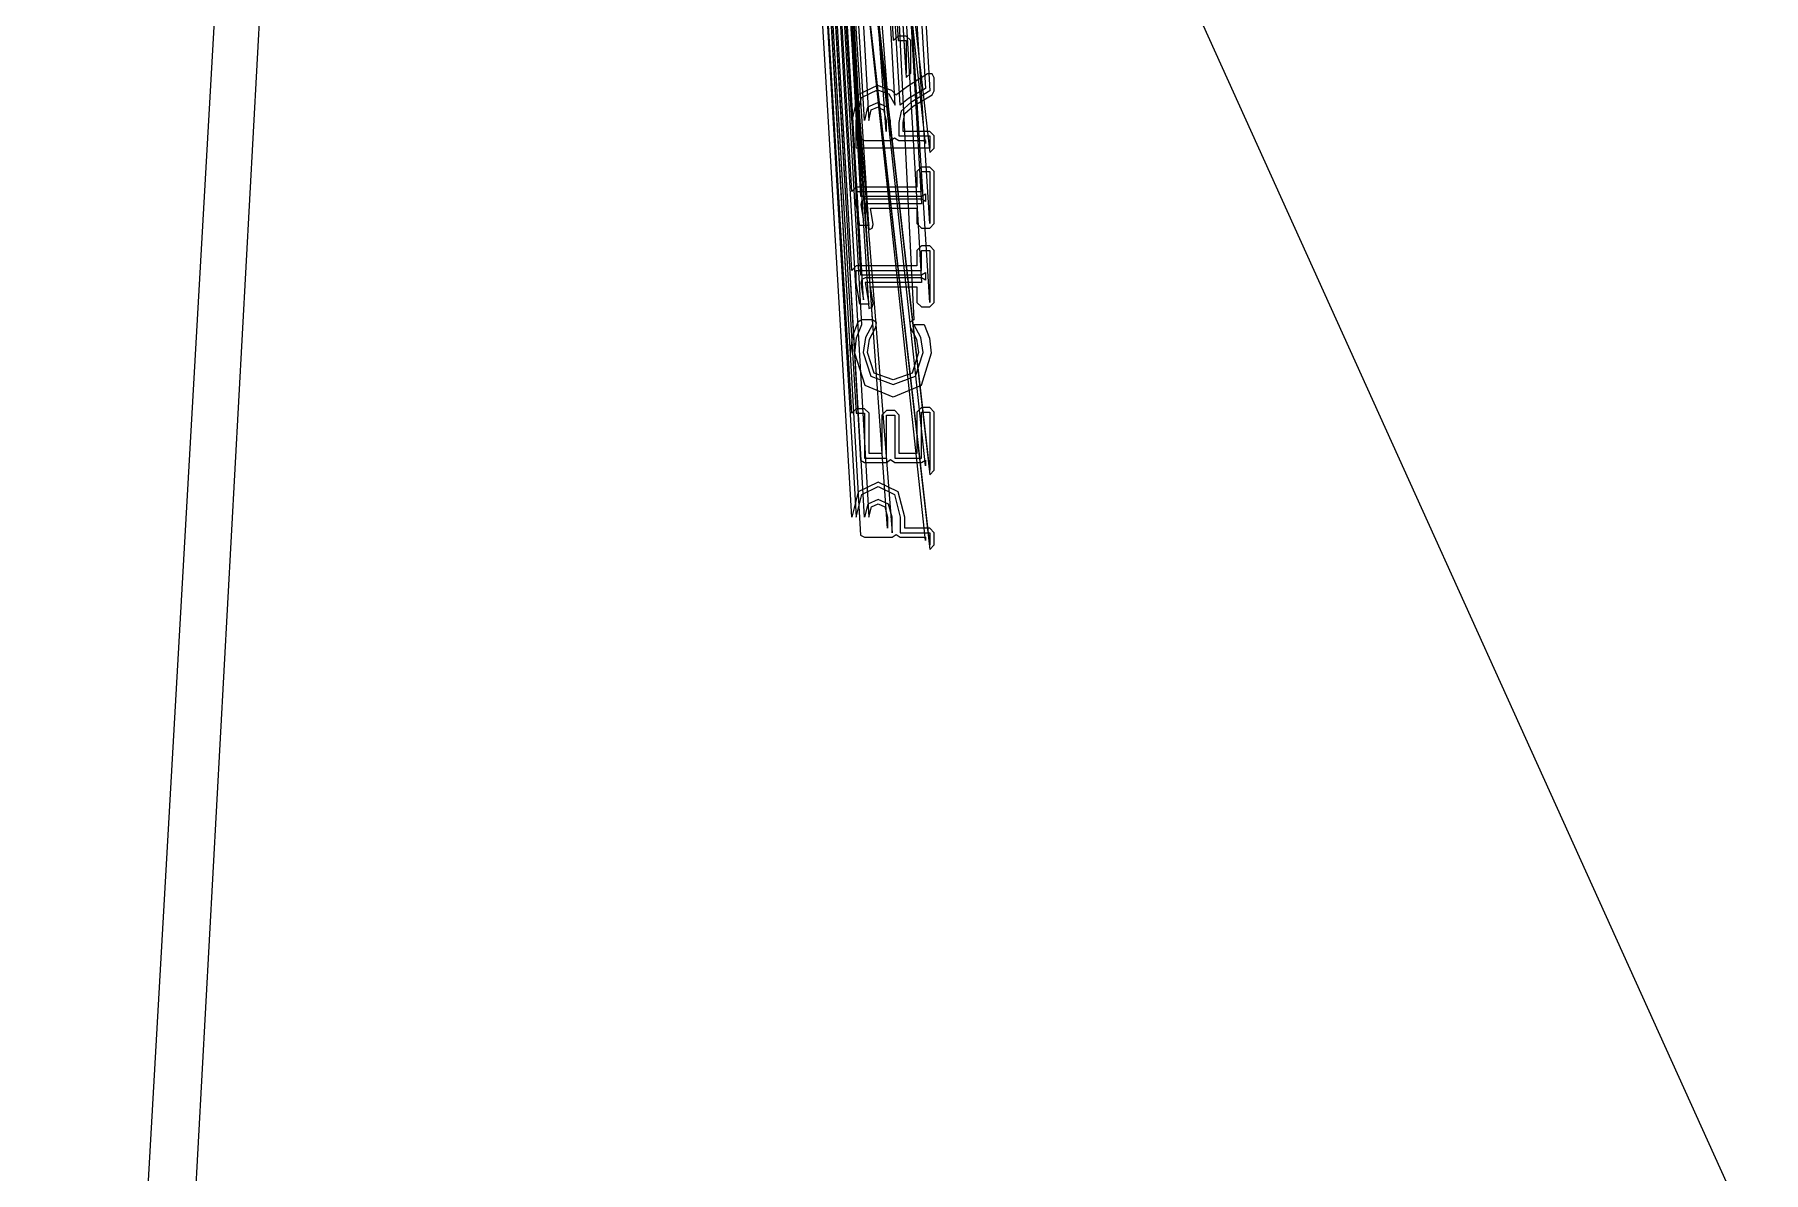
# Model space of a CAD drawing. Extents: x 0 to 334, y -361 to 120.
# Drawn here: x 9.78 to 38.75, y -22.7 to -3.63 of the extents above; entities that cross this region are included whole.
import ezdxf

# ---------------------------------------------------------------- set-up
doc = ezdxf.new("R2010")
doc.units = 0

msp = doc.modelspace()

# ---------------------------------------------------------------- linework, layer by layer
at = {"layer": 'Layer 1'}
for p, q in [((19.27, 18.8522), (67.59, -88.0049)), ((24.1767, -3.72656), (22.927697, 17.550975)), ((23.002697, 17.550975), (24.2517, -3.72656)), ((24.3873, -4.27264), (23.002697, 17.550975)), ((23.002697, 17.475975), (24.3873, -4.34764)), ((23.534344, 17.473978), (24.7833, -4.5695)), ((23.459344, 17.339727), (24.7083, -4.52743)), ((24.20457, -4.810627), (22.955568, 17.012995)), ((24.284933, -4.807946), (23.035977, 17.015673)), ((22.51215, 16.575341), (23.7611, -5.06594)), ((24.0493, -5.24828), (22.51215, 16.575341)), ((23.473854, -5.065936), (22.224898, 16.295685)), ((22.374898, 16.370685), (23.6239, -5.3651)), ((24.7083, -5.45294), (22.374898, 16.370685)), ((22.43715, 16.500341), (24.1243, -5.32328)), ((23.686084, -5.06594), (22.43715, 16.500341)), ((22.299898, 16.220685), (24.7833, -5.60294)), ((23.4739, -6.25741), (22.224898, 15.361561)), ((22.374898, 15.367692), (23.6239, -6.3324)), ((23.672, -6.74876), (22.374898, 15.367692)), ((13.855, 15.2522), (9.78, -56.1799)), ((22.359429, 14.924867), (23.7605, -6.89876)), ((23.393788, 15.029248), (24.6427, -6.46004)), ((24.7833, -6.79438), (23.393788, 15.029248)), ((23.4739, -7.57754), (22.224898, 14.041427)), ((22.374898, 14.047558), (23.6239, -7.65254)), ((23.672, -8.06889), (22.374898, 14.047558)), ((23.393788, 13.709114), (24.6427, -7.78017)), ((24.7833, -8.11451), (23.393788, 13.709114)), ((22.359429, 13.604732), (23.7605, -8.21889)), ((22.394987, 13.339314), (23.8201, -8.48431)), ((23.643923, -8.48431), (22.394987, 13.339314)), ((23.439264, 13.414314), (24.5138, -8.40931)), ((23.451491, -8.965557), (22.202578, 12.858067)), ((23.4739, -9.97161), (22.224903, 10.895594)), ((22.299903, 10.895594), (23.5489, -9.97161)), ((24.7833, -10.928), (22.299903, 10.895594)), ((22.299903, 10.820594), (24.7833, -11.003)), ((22.374903, 10.970594), (23.6239, -10.7598)), ((24.7083, -10.853), (22.374903, 10.970594)), ((22.512155, 9.92401), (23.7611, -11.7173)), ((24.075, -11.8996), (22.512155, 9.92401)), ((23.473848, -11.7173), (22.224903, 9.644354)), ((22.299903, 9.644354), (23.5489, -11.7173)), ((24.7833, -12.1793), (22.299903, 9.644354)), ((22.299903, 9.569354), (24.7833, -12.2543)), ((22.374903, 9.719354), (23.6239, -12.0164)), ((24.7083, -12.1043), (22.374903, 9.719354)), ((22.437155, 9.84901), (24.15, -11.9746)), ((23.686152, -11.7173), (22.437155, 9.84901)), ((13.855, 2.2522), (9.78, -72.5299)), ((24.2517, -3.65156), (24.1767, -3.72656)), ((24.3873, -3.65156), (24.2517, -3.65156)), ((24.2517, -3.72656), (24.3873, -3.72656)), ((24.4623, -3.72656), (24.3873, -3.65156)), ((24.3873, -3.72656), (24.3873, -4.27264)), ((24.4623, -4.27264), (24.4623, -3.72656)), ((24.3873, -4.34764), (24.4623, -4.27264)), ((24.743979, -4.285774), (24.406919, -4.493294)), ((24.819874, -4.284171), (24.743979, -4.285774)), ((24.8583, -4.34964), (24.819874, -4.284171)), ((23.904387, -4.476256), (23.57568, -4.636192)), ((23.63737, -4.678917), (23.904433, -4.55126)), ((24.146863, -4.561342), (23.904387, -4.476256)), ((23.904433, -4.55126), (24.09791, -4.618128)), ((24.09791, -4.618128), (24.20457, -4.810627)), ((24.216829, -4.643163), (24.146863, -4.561342)), ((24.228017, -4.631155), (24.216829, -4.643163)), ((24.406919, -4.493294), (24.228017, -4.631155)), ((24.7083, -4.52743), (24.427657, -4.698925)), ((24.7833, -4.5695), (24.466627, -4.763012)), ((24.505759, -4.827008), (24.822432, -4.633496)), ((24.822432, -4.633496), (24.858325, -4.569499)), ((24.858325, -4.569499), (24.8583, -4.34964)), ((23.57568, -4.636192), (23.473854, -5.065936)), ((23.5489, -5.06594), (23.63737, -4.678917)), ((23.741481, -4.843048), (23.686084, -5.06594)), ((23.904365, -4.767061), (23.741481, -4.843048)), ((23.7611, -5.06594), (23.801817, -4.887618)), ((23.801817, -4.887618), (23.802415, -4.886797)), ((23.802415, -4.886797), (23.904381, -4.842061)), ((24.068903, -4.843048), (23.904365, -4.767061)), ((23.904381, -4.842061), (24.008611, -4.887634)), ((24.008611, -4.887634), (24.049316, -5.06594)), ((24.1243, -5.06594), (24.068903, -4.843048)), ((24.302089, -4.908905), (24.261575, -5.100391)), ((24.427657, -4.698925), (24.284933, -4.807946)), ((24.466627, -4.763012), (24.302089, -4.908905)), ((24.367237, -4.946106), (24.505452, -4.827195)), ((24.505452, -4.827195), (24.505759, -4.827008)), ((23.5489, -5.52794), (23.5489, -5.06594)), ((24.049316, -5.06594), (24.0493, -5.24828)), ((24.1243, -5.32328), (24.1243, -5.06594)), ((24.261575, -5.100391), (24.2616, -5.32328)), ((24.3366, -5.10039), (24.367004, -4.94651)), ((24.3366, -5.24828), (24.3366, -5.10039)), ((24.367004, -4.94651), (24.367237, -4.946106)), ((23.6239, -5.3651), (23.686152, -5.398278)), ((23.686152, -5.398278), (24.1243, -5.39828)), ((24.1243, -5.39828), (24.192927, -5.353527)), ((24.192927, -5.353527), (24.261553, -5.39828)), ((24.261553, -5.39828), (24.7083, -5.39828)), ((24.2616, -5.32328), (24.7833, -5.32328)), ((24.7833, -5.24828), (24.3366, -5.24828)), ((24.7083, -5.39828), (24.7083, -5.45294)), ((24.8583, -5.32328), (24.7833, -5.24828)), ((24.7833, -5.32328), (24.7833, -5.52794)), ((24.8583, -5.52794), (24.8583, -5.32328)), ((24.7833, -5.52794), (23.5489, -5.52794)), ((24.7833, -5.60294), (24.8583, -5.52794)), ((24.6427, -5.84807), (24.5677, -5.92307)), ((24.5677, -5.92307), (24.5677, -6.18241)), ((24.7833, -5.84807), (24.6427, -5.84807)), ((24.6427, -6.25741), (24.6427, -5.92307)), ((24.6427, -5.92307), (24.7833, -5.92307)), ((24.8583, -5.92307), (24.7833, -5.84807)), ((24.7833, -5.92307), (24.7833, -6.79438)), ((24.8583, -6.79438), (24.8583, -5.92307)), ((23.5489, -6.18241), (23.4739, -6.25741)), ((23.548869, -6.462066), (23.5489, -6.25741)), ((24.5677, -6.18241), (23.5489, -6.18241)), ((23.5489, -6.25741), (24.6427, -6.25741)), ((23.6239, -6.3324), (24.6427, -6.3324)), ((24.6427, -6.3324), (24.70826, -6.293819)), ((24.70826, -6.293819), (24.7083, -6.42362)), ((23.6084, -6.82376), (23.548869, -6.462066)), ((23.643848, -6.411481), (23.626985, -6.472154)), ((23.626985, -6.472154), (23.672258, -6.748761)), ((23.701, -6.38504), (23.643848, -6.411481)), ((24.64274, -6.385039), (23.701, -6.38504)), ((24.6427, -6.46004), (23.701, -6.46004)), ((23.701, -6.46004), (23.760531, -6.823761)), ((23.789242, -6.535039), (24.5677, -6.53503)), ((23.834515, -6.811646), (23.789242, -6.535039)), ((24.5677, -6.53503), (24.5677, -6.79438)), ((24.7083, -6.42362), (24.64274, -6.385039)), ((23.760531, -6.823761), (23.6084, -6.82376)), ((23.672258, -6.748761), (23.672, -6.74876)), ((23.7605, -6.89876), (23.817652, -6.872319)), ((23.817652, -6.872319), (23.834515, -6.811646)), ((24.5677, -6.79438), (24.6427, -6.86938)), ((24.6427, -6.86938), (24.7833, -6.86938)), ((24.7833, -6.86938), (24.8583, -6.79438)), ((24.6427, -7.1682), (24.5677, -7.2432)), ((24.5677, -7.2432), (24.5677, -7.50254)), ((24.7833, -7.1682), (24.6427, -7.1682)), ((24.6427, -7.57754), (24.6427, -7.2432)), ((24.6427, -7.2432), (24.7833, -7.2432)), ((24.8583, -7.2432), (24.7833, -7.1682)), ((24.7833, -7.2432), (24.7833, -8.11451)), ((24.8583, -8.11451), (24.8583, -7.2432)), ((23.5489, -7.50254), (23.4739, -7.57754)), ((24.5677, -7.50254), (23.5489, -7.50254)), ((23.548869, -7.782195), (23.5489, -7.57754)), ((23.6084, -8.14389), (23.548869, -7.782195)), ((23.5489, -7.57754), (24.6427, -7.57754)), ((23.6239, -7.65254), (24.6427, -7.65254)), ((23.643848, -7.731611), (23.626985, -7.792284)), ((23.626985, -7.792284), (23.672258, -8.068891)), ((23.701, -7.70517), (23.643848, -7.731611)), ((24.64274, -7.705169), (23.701, -7.70517)), ((24.6427, -7.78017), (23.701, -7.78017)), ((23.701, -7.78017), (23.760531, -8.143891)), ((24.6427, -7.65254), (24.70826, -7.613959)), ((24.7083, -7.74375), (24.64274, -7.705169)), ((24.70826, -7.613959), (24.7083, -7.74375)), ((23.672258, -8.068891), (23.672, -8.06889)), ((23.834515, -8.131776), (23.789242, -7.855169)), ((23.789242, -7.855169), (24.5677, -7.85517)), ((24.5677, -7.85517), (24.5677, -8.11451)), ((23.760531, -8.143891), (23.6084, -8.14389)), ((23.7605, -8.21889), (23.817652, -8.192449)), ((23.817652, -8.192449), (23.834515, -8.131776)), ((24.5677, -8.11451), (24.6427, -8.18951)), ((24.6427, -8.18951), (24.7833, -8.18951)), ((24.7833, -8.18951), (24.8583, -8.11451)), ((23.578382, -8.447808), (23.483402, -8.69243)), ((23.55628, -8.710243), (23.643923, -8.48431)), ((23.6439, -8.40931), (23.578382, -8.447808)), ((23.820095, -8.40931), (23.6439, -8.40931)), ((23.8201, -8.48431), (23.702692, -8.705177)), ((23.773895, -8.728722), (23.879805, -8.529695)), ((23.887277, -8.450989), (23.820095, -8.40931)), ((23.879805, -8.529695), (23.887277, -8.450989)), ((24.5138, -8.40931), (24.446618, -8.450989)), ((24.446618, -8.450989), (24.45409, -8.529695)), ((24.45409, -8.529695), (24.560001, -8.728723)), ((24.631214, -8.705177), (24.513805, -8.48431)), ((24.513805, -8.48431), (24.6882, -8.48431)), ((24.6882, -8.48431), (24.777497, -8.712269)), ((23.483402, -8.69243), (23.451491, -8.965557)), ((23.526514, -8.965557), (23.55628, -8.710243)), ((23.698494, -9.506579), (23.526514, -8.965557)), ((23.702692, -8.705177), (23.663831, -8.953399)), ((23.663831, -8.953399), (23.793642, -9.350553)), ((23.738826, -8.953399), (23.773834, -8.728907)), ((23.848227, -9.299124), (23.738826, -8.953399)), ((23.773834, -8.728907), (23.773895, -8.728722)), ((24.595069, -8.953399), (24.486412, -9.299212)), ((24.54109, -9.350553), (24.670074, -8.953399)), ((24.560001, -8.728723), (24.560062, -8.728906)), ((24.560062, -8.728906), (24.595069, -8.953399)), ((24.670074, -8.953399), (24.631214, -8.705177)), ((24.807263, -8.965557), (24.636111, -9.506579)), ((24.777497, -8.712269), (24.807263, -8.965557)), ((24.167302, -9.704143), (23.698494, -9.506579)), ((23.793642, -9.350553), (24.167366, -9.488342)), ((23.84839, -9.299298), (23.848227, -9.299124)), ((24.167361, -9.413342), (23.84839, -9.299298)), ((24.636111, -9.506579), (24.167302, -9.704143)), ((24.486412, -9.299212), (24.167361, -9.413342)), ((24.167366, -9.488342), (24.54109, -9.350553)), ((23.5489, -9.89661), (23.4739, -9.97161)), ((23.6894, -9.89661), (23.5489, -9.89661)), ((23.5489, -9.97161), (23.6894, -9.97161)), ((23.7644, -9.97161), (23.6894, -9.89661)), ((23.6894, -9.97161), (23.6894, -10.7234)), ((23.7644, -10.6484), (23.7644, -9.97161)), ((24.0549, -9.92802), (23.9799, -10.00302)), ((23.9799, -10.00302), (23.9799, -10.6484)), ((24.1954, -9.928), (24.0549, -9.92802)), ((24.0549, -10.7234), (24.0549, -10.003)), ((24.0549, -10.003), (24.1954, -10.003)), ((24.2704, -10.003), (24.1954, -9.928)), ((24.1954, -10.003), (24.1954, -10.7234)), ((24.2704, -10.6484), (24.2704, -10.003)), ((24.6427, -9.87838), (24.5677, -9.95338)), ((24.5677, -9.95338), (24.5677, -10.6484)), ((24.7833, -9.87838), (24.6427, -9.87838)), ((24.6427, -10.7234), (24.6427, -9.95338)), ((24.6427, -9.95338), (24.7833, -9.95338)), ((24.8583, -9.95338), (24.7833, -9.87838)), ((24.7833, -9.95338), (24.7833, -10.928)), ((24.8583, -10.928), (24.8583, -9.95338)), ((23.9799, -10.6484), (23.7644, -10.6484)), ((24.5677, -10.6484), (24.2704, -10.6484)), ((23.6239, -10.7598), (23.689459, -10.798379)), ((23.6894, -10.7234), (24.0549, -10.7234)), ((23.689459, -10.798379), (24.0549, -10.7984)), ((24.0549, -10.7984), (24.12518, -10.749578)), ((24.12518, -10.749578), (24.19546, -10.7984)), ((24.1954, -10.7234), (24.6427, -10.7234)), ((24.19546, -10.7984), (24.6427, -10.7984)), ((24.6427, -10.7984), (24.70826, -10.759819)), ((24.70826, -10.759819), (24.7083, -10.853)), ((24.7833, -11.003), (24.8583, -10.928)), ((23.582273, -11.289447), (23.473848, -11.7173)), ((23.917611, -11.127619), (23.582273, -11.289447)), ((23.643157, -11.333316), (23.917663, -11.202619)), ((24.254782, -11.289699), (23.917611, -11.127619)), ((23.917663, -11.202619), (24.193821, -11.333316)), ((24.3622, -11.7173), (24.254621, -11.289475)), ((24.254621, -11.289475), (24.254782, -11.289699)), ((23.5489, -11.7173), (23.643157, -11.333316)), ((23.74651, -11.496433), (23.686152, -11.7173)), ((23.917663, -11.41842), (23.74651, -11.496433)), ((23.7611, -11.7173), (23.805777, -11.542327)), ((23.805777, -11.542327), (23.917611, -11.49342)), ((23.917611, -11.49342), (24.030271, -11.542327)), ((24.089642, -11.496433), (23.917663, -11.41842)), ((24.030271, -11.542327), (24.074948, -11.7173)), ((24.15, -11.7173), (24.089642, -11.496433)), ((24.193821, -11.333316), (24.287252, -11.7173)), ((24.074948, -11.7173), (24.075, -11.8996)), ((24.15, -11.9746), (24.15, -11.7173)), ((24.287252, -11.7173), (24.2872, -11.9746)), ((24.3622, -11.8996), (24.3622, -11.7173)), ((23.6239, -12.0164), (23.686152, -12.049578)), ((23.686152, -12.049578), (24.15, -12.0496)), ((24.15, -12.0496), (24.218626, -12.004848)), ((24.218626, -12.004848), (24.287252, -12.0496)), ((24.2872, -11.9746), (24.7833, -11.9746)), ((24.287252, -12.0496), (24.7083, -12.0496)), ((24.7833, -11.8996), (24.3622, -11.8996)), ((24.7083, -12.0496), (24.7083, -12.1043)), ((24.8583, -11.9746), (24.7833, -11.8996)), ((24.7833, -11.9746), (24.7833, -12.1793)), ((24.8583, -12.1793), (24.8583, -11.9746)), ((24.7833, -12.2543), (24.8583, -12.1793))]:
    msp.add_line(p, q, dxfattribs=at)

doc.saveas('drawing.dxf')
